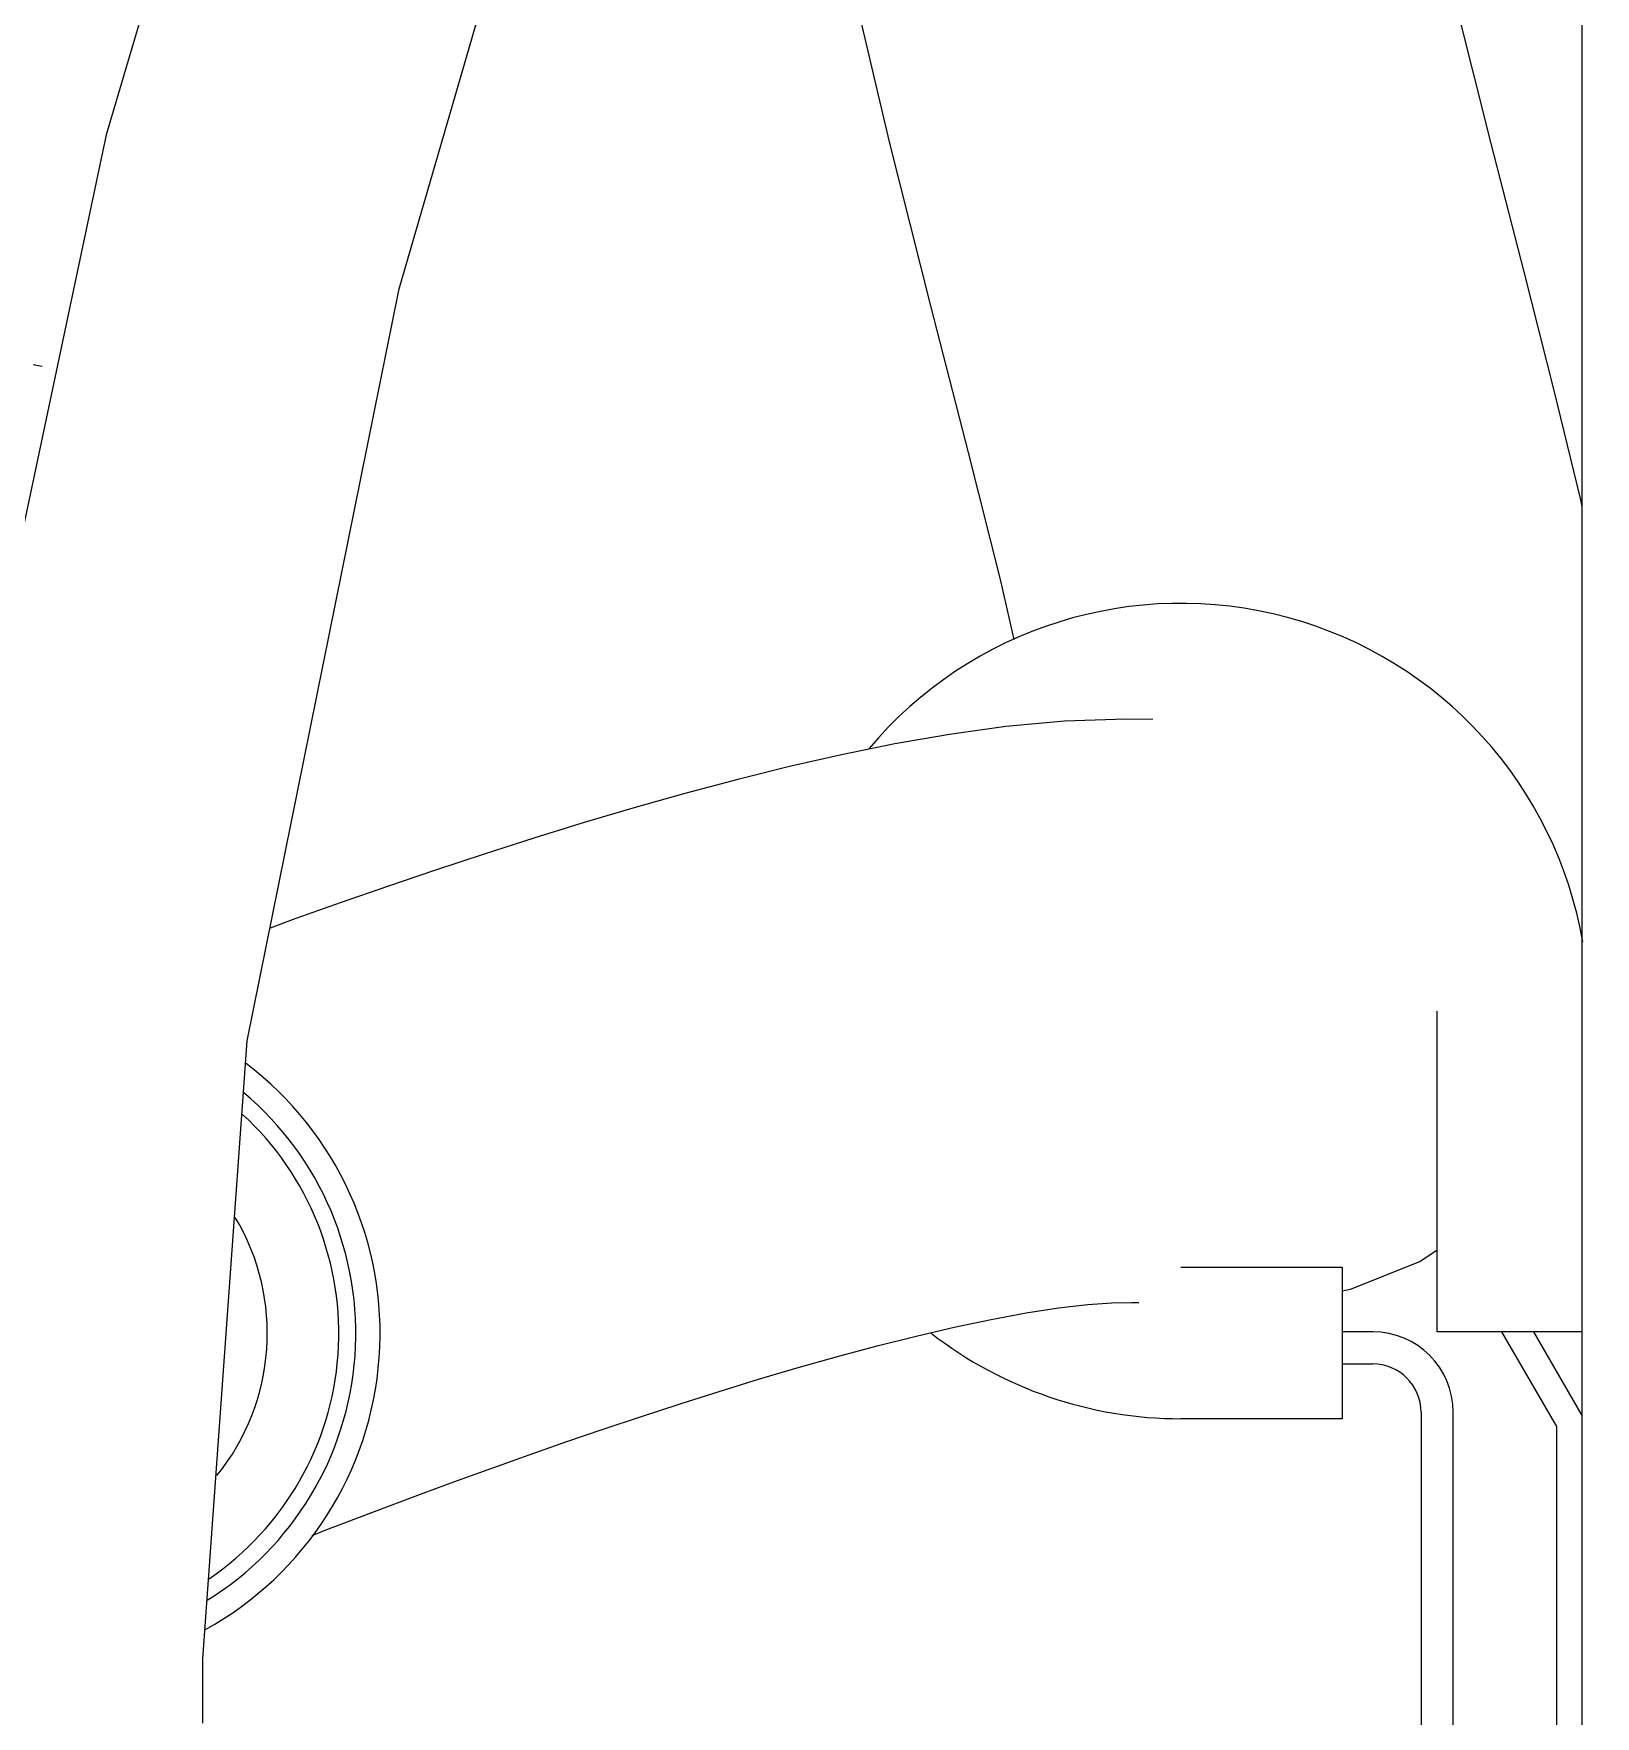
# Model space of a CAD drawing. Header units: metres. Extents: x 27859 to 32645, y 1492 to 8791.
# Drawn here: x 29879.1 to 29927.5, y 4942.1 to 4994.3 of the extents above; entities that cross this region are included whole.
import ezdxf

# ---------------------------------------------------------------- set-up
doc = ezdxf.new("R2010")
doc.units = ezdxf.units.M
doc.linetypes.add('CENTER', pattern=[2, 1.25, -0.25, 0.25, -0.25])
doc.layers.add('E-EQPT', color=190, linetype='Continuous')
doc.layers.add('E-HAT', color=253, linetype='CENTER', lineweight=15)

# ---------------------------------------------------------------- blocks, each defined once
blk = doc.blocks.new('EDG')
at = {"color": 0, "linetype": 'Continuous'}
for p, q in [((943.193, 2703.324, 1), (943.193, 2404.697, 1)), ((943.993, 2556.219, 1), (943.993, 2584.375, 1)), ((947.193, 2583.825, 1), (947.193, 2555.775, 1)), ((948.193, 2555.775, 1), (948.193, 2583.825, 1)), ((985.993, 2565.425, 1), (985.993, 2563.425, 1)), ((985.993, 2563.425, 1), (984.614, 2544.247, 1)), ((982.195, 2559.437, 1), (981.212, 2559.06, 1)), ((982.604, 2559.596, 1), (982.195, 2559.437, 1)), ((981.212, 2559.06, 1), (980.2, 2558.676, 1)), ((979.158, 2558.287, 1), (978.088, 2557.892, 1)), ((980.2, 2558.676, 1), (979.158, 2558.287, 1)), ((978.088, 2557.892, 1), (976.992, 2557.495, 1)), ((976.992, 2557.495, 1), (975.872, 2557.096, 1)), ((974.73, 2556.696, 1), (973.567, 2556.298, 1)), ((975.872, 2557.096, 1), (974.73, 2556.696, 1)), ((945.693, 2553.275, 1), (943.993, 2556.219, 1)), ((973.567, 2556.298, 1), (972.384, 2555.902, 1)), ((943.193, 2555.872, 1), (944.693, 2553.275, 1)), ((950.643, 2551.275, 1), (950.643, 2555.975, 1)), ((950.643, 2555.975, 1), (955.643, 2555.975, 1)), ((972.384, 2555.902, 1), (971.186, 2555.511, 1)), ((969.974, 2555.126, 1), (968.753, 2554.752, 1)), ((971.186, 2555.511, 1), (969.974, 2555.126, 1)), ((968.753, 2554.752, 1), (967.524, 2554.39, 1)), ((950.643, 2554.275, 1), (949.693, 2554.275, 1)), ((967.524, 2554.39, 1), (966.295, 2554.043, 1)), ((965.072, 2553.715, 1), (963.863, 2553.411, 1)), ((966.295, 2554.043, 1), (965.072, 2553.715, 1)), ((943.193, 2553.275, 1), (947.693, 2553.275, 1)), ((947.693, 2553.275, 1), (947.693, 2543.325, 1)), ((949.693, 2553.275, 1), (950.643, 2553.275, 1)), ((962.68, 2553.136, 1), (961.536, 2552.895, 1)), ((963.863, 2553.411, 1), (962.68, 2553.136, 1)), ((959.439, 2552.539, 1), (958.537, 2552.433, 1)), ((960.449, 2552.694, 1), (959.439, 2552.539, 1)), ((961.536, 2552.895, 1), (960.449, 2552.694, 1)), ((950.643, 2552.003, 1), (950.377, 2551.95, 1)), ((957.167, 2552.369, 1), (956.953, 2552.373, 1)), ((957.79, 2552.379, 1), (957.167, 2552.369, 1)), ((958.537, 2552.433, 1), (957.79, 2552.379, 1)), ((950.377, 2551.95, 1), (948.229, 2551.093, 1)), ((948.229, 2551.093, 1), (947.693, 2550.739, 1)), ((955.643, 2551.275, 1), (950.643, 2551.275, 1)), ((984.614, 2544.247, 1), (979.902, 2520.92, 1)), ((983.106, 2540.459, 1), (983.908, 2540.75, 1)), ((988.994, 2516.141, 1), (994.246, 2540.964, 1)), ((981.704, 2539.96, 1), (983.106, 2540.459, 1)), ((978.779, 2538.954, 1), (980.26, 2539.457, 1)), ((980.26, 2539.457, 1), (981.704, 2539.96, 1)), ((977.264, 2538.453, 1), (978.779, 2538.954, 1)), ((975.722, 2537.96, 1), (977.264, 2538.453, 1)), ((974.16, 2537.477, 1), (975.722, 2537.96, 1)), ((972.582, 2537.01, 1), (974.16, 2537.477, 1)), ((970.992, 2536.562, 1), (972.582, 2537.01, 1)), ((969.396, 2536.138, 1), (970.992, 2536.562, 1)), ((967.793, 2535.74, 1), (969.396, 2536.138, 1)), ((964.52, 2535.037, 1), (966.171, 2535.372, 1)), ((966.171, 2535.372, 1), (967.793, 2535.74, 1)), ((961.08, 2534.502, 1), (962.829, 2534.743, 1)), ((962.829, 2534.743, 1), (964.52, 2535.037, 1)), ((956.515, 2534.278, 1), (957.354, 2534.269, 1)), ((957.354, 2534.269, 1), (959.257, 2534.334, 1)), ((959.257, 2534.334, 1), (961.08, 2534.502, 1)), ((961.247, 2529.98, 1), (960.832, 2531.793, 1)), ((962.242, 2525.992, 1), (961.247, 2529.98, 1)), ((943.193, 2527.678, 1), (943.239, 2527.465, 1)), ((943.239, 2527.465, 1), (944.058, 2524.072, 1)), ((963.411, 2521.45, 1), (962.242, 2525.992, 1)), ((944.058, 2524.072, 1), (944.993, 2520.392, 1)), ((990.983, 2523.33, 1), (991.212, 2523.283, 1)), ((964.695, 2516.356, 1), (963.411, 2521.45, 1)), ((979.902, 2520.92, 1), (972.829, 2496.576, 1)), ((944.993, 2520.392, 1), (946.018, 2516.404, 1)), ((946.018, 2516.404, 1), (947.106, 2512.086, 1)), ((966.033, 2510.688, 1), (964.695, 2516.356, 1)), ((981.792, 2491.731, 1), (988.994, 2516.141, 1))]:
    blk.add_line(p, q, dxfattribs=at)
for centre, radius, start, end in [((990.993, 2553.325, 1), 10.5, 118.9339, 232.844), ((990.993, 2553.325, 1), 9.747, 121.7989, 229.9803), ((990.993, 2553.325, 1), 9.218, 124.2975, 227.481), ((990.993, 2553.325, 1), 7, 140.9533, 210.9127), ((949.693, 2555.775, 1), 2.5, 180, 270), ((949.693, 2555.775, 1), 1.5, 180, 270), ((955.643, 2543.325, 1), 12.65, 52.2117, 90), ((955.643, 2543.325, 1), 12.65, 189.7032, 319.9902), ((991.294, 2523.674, 1), 0.4, 256.697, 262.7791)]:
    blk.add_arc(centre, radius, start, end, dxfattribs=at)

msp = doc.modelspace()

# ---------------------------------------------------------------- hatches: boundary and pattern name
at = {"layer": 'E-HAT', "linetype": 'Continuous'}
h = msp.add_hatch(dxfattribs=at)
h.set_pattern_fill('AR-CONC', color=8, scale=40, angle=90)
h.set_pattern_definition([(140, (30868.3, 2757.35), (25.101, 286.904), [30, -330]), (85, (30868.3, 2757.35), (-300.877, -55.5), [24, -264]), (190.4514, (30870.4, 2781.26), (-275.776, 231.404), [25.496, -280.457]), (136.184, (30788.3, 2757.35), (66.208, 426.897), [45, -495]), (186.636, (30793.8, 2792.93), (-389.647, 373.865), [38.244, -420.686]), (81.184, (30788.3, 2757.35), (-389.647, 373.865), [36, -396]), (111, (30808.3, 2797.35), (161.0476, 238.763), [30, -330]), (56, (30808.3, 2797.35), (-290.06, 97.326), [24, -264]), (161.4514, (30821.72, 2817.25), (-129.012, 336.089), [25.496, -280.457]), (127.5, (30868.3, 2757.35), (-133.1575, 4.864), [0, -260.8, 0, -268, 0, -265]), (97.5, (30868.3, 2757.35), (-157.7647, 105.2278), [0, -152.8, 0, -254.8, 0, -101]), (57.5, (30868.3, 2668.15), (9.022, 213.529), [0, -100, 0, -312, 0, -414]), (47.5, (30868.3, 2628.15), (-40.042, 233.2745), [0, -130, 0, -207.2, 0, -294])])
h.paths.add_polyline_path([(32053.297, 1585.353), (28053.297, 1585.353), (28053.297, 2085.353), (28638.297, 2085.353), (28638.297, 8185.353), (28053.297, 8185.353), (28053.297, 8685.353), (32053.297, 8685.353), (32053.297, 8185.353), (31468.297, 8185.353), (31468.297, 2085.353), (32053.297, 2085.353)])

# ---------------------------------------------------------------- next in the draw order: wipeouts: each hides what was drawn before it
msp.add_wipeout([(30870.305, 2757.353), (29240.319, 2757.353), (29240.319, 7507.34), (30870.305, 7507.34)]).translate(0, 0, -732205.316).dxf.layer = 'E-EQPT'

# ---------------------------------------------------------------- next in the draw order: block references
at = {"layer": 'E-EQPT', "rotation": 180}
msp.add_blockref('EDG', (30870.305, 7507.34, -732206.316), dxfattribs=at)

doc.saveas('drawing.dxf')
